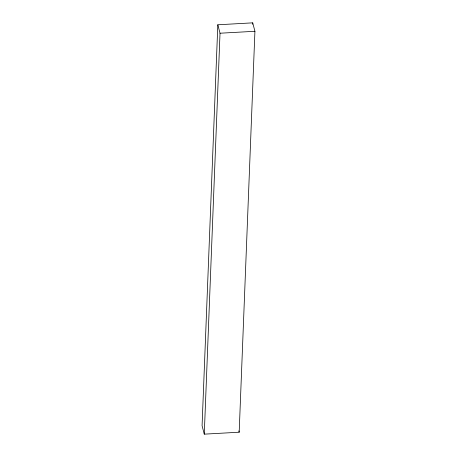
<?xml version="1.0" encoding="UTF-8"?>
<svg xmlns="http://www.w3.org/2000/svg" width="457" height="457" viewBox="0 0 457 457"><rect width="100%" height="100%" fill="white"/><g stroke="black" fill="none" stroke-linecap="round" stroke-linejoin="round"><path stroke-width="0.69" d="M217.823 24.781L202.074 425.713L204.273 434.15L239.177 432.219L254.926 31.287L252.727 22.85L217.823 24.781L220.017 33.218L204.273 434.15M252.67 24.278L252.727 22.85M220.017 33.218L254.926 31.287M238.84 430.922L239.177 432.219"/></g></svg>
